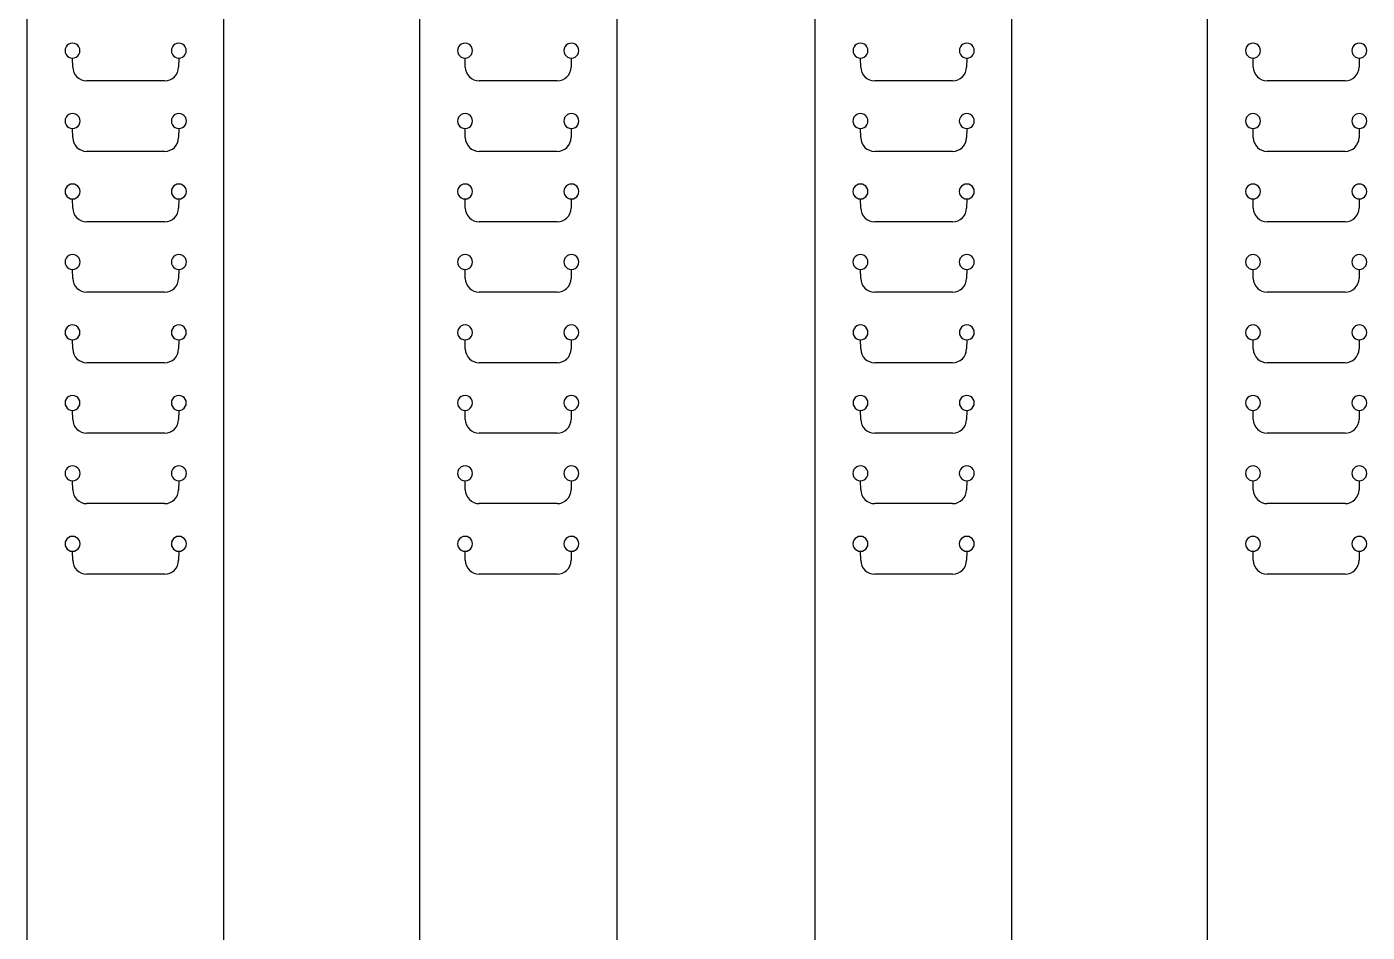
# Model space of a CAD drawing. Extents: x 13 to 590, y 13 to 389.
# Drawn here: x 16.8 to 160.5, y 201 to 298.1 of the extents above; entities that cross this region are included whole.
import ezdxf

# ---------------------------------------------------------------- set-up
doc = ezdxf.new("R2010")
doc.units = 0
doc.layers.add('Layer_1', color=7, linetype='CONTINUOUS')

msp = doc.modelspace()

# ---------------------------------------------------------------- linework, layer by layer
at = {"layer": 'Layer_1', "color": 7}
for p, q in [((37.904626, 378.622635), (37.904626, 36.036164)), ((58.901298, 378.68137), (58.901298, 23.394904)), ((101.292422, 378.68137), (101.292422, 23.394904)), ((122.378126, 378.622635), (122.378126, 36.036164)), ((143.374798, 378.68137), (143.374798, 23.394904)), ((16.818922, 367.56887), (16.818922, 23.394904)), ((80.101308, 23.394904), (80.101308, 365.98137))]:
    msp.add_line(p, q, dxfattribs=at)
at = {"layer": 'Layer_1', "color": 1}
for p, q in [((21.718926, 294.766756), (21.718926, 294.766756)), ((21.746998, 293.794465), (21.731653, 294.766862)), ((33.106249, 294.766862), (33.090903, 293.794465)), ((33.118922, 294.766756), (33.118922, 294.766756)), ((63.801302, 294.766756), (63.801302, 294.766756)), ((63.829375, 293.794465), (63.814029, 294.766862)), ((75.188625, 294.766862), (75.173279, 293.794465)), ((75.201298, 294.766756), (75.201298, 294.766756)), ((106.192426, 294.766756), (106.192426, 294.766756)), ((106.220498, 293.794465), (106.205152, 294.766862)), ((117.579749, 294.766862), (117.564403, 293.794465)), ((117.592422, 294.766756), (117.592422, 294.766756)), ((148.274802, 294.766756), (148.274802, 294.766756)), ((148.302874, 293.794465), (148.287528, 294.766862)), ((159.662125, 294.766862), (159.646779, 293.794465)), ((159.674798, 294.766756), (159.674798, 294.766756)), ((31.591033, 292.318223), (23.246816, 292.318223)), ((73.673409, 292.318223), (65.329192, 292.318223)), ((116.064533, 292.318223), (107.720315, 292.318223)), ((158.146909, 292.318223), (149.802691, 292.318223)), ((21.718926, 287.20978), (21.718926, 287.20978)), ((21.746998, 286.237489), (21.731653, 287.209886)), ((33.106249, 287.209886), (33.090903, 286.237489)), ((33.118922, 287.20978), (33.118922, 287.20978)), ((63.801302, 287.20978), (63.801302, 287.20978)), ((63.829375, 286.237489), (63.814029, 287.209886)), ((75.188625, 287.209886), (75.173279, 286.237489)), ((75.201298, 287.20978), (75.201298, 287.20978)), ((106.192426, 287.20978), (106.192426, 287.20978)), ((106.220498, 286.237489), (106.205152, 287.209886)), ((117.579749, 287.209886), (117.564403, 286.237489)), ((117.592422, 287.20978), (117.592422, 287.20978)), ((148.274802, 287.20978), (148.274802, 287.20978)), ((148.302874, 286.237489), (148.287528, 287.209886)), ((159.662125, 287.209886), (159.646779, 286.237489)), ((159.674798, 287.20978), (159.674798, 287.20978)), ((31.591033, 284.761246), (23.246816, 284.761246)), ((73.673409, 284.761246), (65.329192, 284.761246)), ((116.064533, 284.761246), (107.720315, 284.761246)), ((158.146909, 284.761246), (149.802691, 284.761246)), ((21.718926, 279.652804), (21.718926, 279.652804)), ((21.746998, 278.680513), (21.731653, 279.65291)), ((33.106249, 279.65291), (33.090903, 278.680513)), ((33.118922, 279.652804), (33.118922, 279.652804)), ((63.801302, 279.652804), (63.801302, 279.652804)), ((63.829375, 278.680513), (63.814029, 279.65291)), ((75.188625, 279.65291), (75.173279, 278.680513)), ((75.201298, 279.652804), (75.201298, 279.652804)), ((106.192426, 279.652804), (106.192426, 279.652804)), ((106.220498, 278.680513), (106.205152, 279.65291)), ((117.579749, 279.65291), (117.564403, 278.680513)), ((117.592422, 279.652804), (117.592422, 279.652804)), ((148.274802, 279.652804), (148.274802, 279.652804)), ((148.302874, 278.680513), (148.287528, 279.65291)), ((159.662125, 279.65291), (159.646779, 278.680513)), ((159.674798, 279.652804), (159.674798, 279.652804)), ((31.591033, 277.20427), (23.246816, 277.20427)), ((73.673409, 277.20427), (65.329192, 277.20427)), ((116.064533, 277.20427), (107.720315, 277.20427)), ((158.146909, 277.20427), (149.802691, 277.20427)), ((21.718926, 272.095827), (21.718926, 272.095827)), ((21.746998, 271.123537), (21.731653, 272.095907)), ((33.106249, 272.095907), (33.090903, 271.123537)), ((33.118922, 272.095827), (33.118922, 272.095827)), ((63.801302, 272.095827), (63.801302, 272.095827)), ((63.829375, 271.123537), (63.814029, 272.095907)), ((75.188625, 272.095907), (75.173279, 271.123537)), ((75.201298, 272.095827), (75.201298, 272.095827)), ((106.192426, 272.095827), (106.192426, 272.095827)), ((106.220498, 271.123537), (106.205152, 272.095907)), ((117.579749, 272.095907), (117.564403, 271.123537)), ((117.592422, 272.095827), (117.592422, 272.095827)), ((148.274802, 272.095827), (148.274802, 272.095827)), ((148.302874, 271.123537), (148.287528, 272.095907)), ((159.662125, 272.095907), (159.646779, 271.123537)), ((159.674798, 272.095827), (159.674798, 272.095827)), ((31.591033, 269.647295), (23.246816, 269.647295)), ((73.673409, 269.647295), (65.329192, 269.647295)), ((116.064533, 269.647295), (107.720315, 269.647295)), ((158.146909, 269.647295), (149.802691, 269.647295)), ((21.718926, 264.538823), (21.718926, 264.538823)), ((21.746998, 263.566535), (21.731653, 264.538932)), ((33.106249, 264.538929), (33.090903, 263.566533)), ((33.118922, 264.538823), (33.118922, 264.538823)), ((63.801302, 264.538823), (63.801302, 264.538823)), ((63.829375, 263.566535), (63.814029, 264.538932)), ((75.188625, 264.538929), (75.173279, 263.566533)), ((75.201298, 264.538823), (75.201298, 264.538823)), ((106.192426, 264.538823), (106.192426, 264.538823)), ((106.220498, 263.566535), (106.205152, 264.538932)), ((117.579749, 264.538929), (117.564403, 263.566533)), ((117.592422, 264.538823), (117.592422, 264.538823)), ((148.274802, 264.538823), (148.274802, 264.538823)), ((148.302874, 263.566535), (148.287528, 264.538932)), ((159.662125, 264.538929), (159.646779, 263.566533)), ((159.674798, 264.538823), (159.674798, 264.538823)), ((31.591033, 262.090319), (23.246816, 262.090319)), ((73.673409, 262.090319), (65.329192, 262.090319)), ((116.064533, 262.090319), (107.720315, 262.090319)), ((158.146909, 262.090319), (149.802691, 262.090319)), ((21.718926, 256.98185), (21.718926, 256.98185)), ((21.746998, 256.009559), (21.731653, 256.981953)), ((33.106249, 256.981953), (33.090903, 256.009559)), ((33.118922, 256.98185), (33.118922, 256.98185)), ((63.801302, 256.98185), (63.801302, 256.98185)), ((63.829375, 256.009559), (63.814029, 256.981953)), ((75.188625, 256.981953), (75.173279, 256.009559)), ((75.201298, 256.98185), (75.201298, 256.98185)), ((106.192426, 256.98185), (106.192426, 256.98185)), ((106.220498, 256.009559), (106.205152, 256.981953)), ((117.579749, 256.981953), (117.564403, 256.009559)), ((117.592422, 256.98185), (117.592422, 256.98185)), ((148.274802, 256.98185), (148.274802, 256.98185)), ((148.302874, 256.009559), (148.287528, 256.981953)), ((159.662125, 256.981953), (159.646779, 256.009559)), ((159.674798, 256.98185), (159.674798, 256.98185)), ((31.591033, 254.533316), (23.246816, 254.533316)), ((73.673409, 254.533316), (65.329192, 254.533316)), ((116.064533, 254.533316), (107.720315, 254.533316)), ((158.146909, 254.533316), (149.802691, 254.533316)), ((21.718926, 249.424874), (21.718926, 249.424874)), ((21.746998, 248.45258), (21.731653, 249.424977)), ((33.106249, 249.424979), (33.090903, 248.452583)), ((33.118922, 249.424874), (33.118922, 249.424874)), ((63.801302, 249.424874), (63.801302, 249.424874)), ((63.829375, 248.45258), (63.814029, 249.424977)), ((75.188625, 249.424979), (75.173279, 248.452583)), ((75.201298, 249.424874), (75.201298, 249.424874)), ((106.192426, 249.424874), (106.192426, 249.424874)), ((106.220498, 248.45258), (106.205152, 249.424977)), ((117.579749, 249.424979), (117.564403, 248.452583)), ((117.592422, 249.424874), (117.592422, 249.424874)), ((148.274802, 249.424874), (148.274802, 249.424874)), ((148.302874, 248.45258), (148.287528, 249.424977)), ((159.662125, 249.424979), (159.646779, 248.452583)), ((159.674798, 249.424874), (159.674798, 249.424874)), ((31.591033, 246.97634), (23.246816, 246.97634)), ((73.673409, 246.97634), (65.329192, 246.97634)), ((116.064533, 246.97634), (107.720315, 246.97634)), ((158.146909, 246.97634), (149.802691, 246.97634)), ((21.718926, 241.867895), (21.718926, 241.867895)), ((21.746998, 240.895604), (21.731653, 241.868001)), ((33.106249, 241.868003), (33.090903, 240.895607)), ((33.118922, 241.867895), (33.118922, 241.867895)), ((63.801302, 241.867895), (63.801302, 241.867895)), ((63.829375, 240.895604), (63.814029, 241.868001)), ((75.188625, 241.868003), (75.173279, 240.895607)), ((75.201298, 241.867895), (75.201298, 241.867895)), ((106.192426, 241.867895), (106.192426, 241.867895)), ((106.220498, 240.895604), (106.205152, 241.868001)), ((117.579749, 241.868003), (117.564403, 240.895607)), ((117.592422, 241.867895), (117.592422, 241.867895)), ((148.274802, 241.867895), (148.274802, 241.867895)), ((148.302874, 240.895604), (148.287528, 241.868001)), ((159.662125, 241.868003), (159.646779, 240.895607)), ((159.674798, 241.867895), (159.674798, 241.867895)), ((31.591033, 239.419361), (23.246816, 239.419361)), ((73.673409, 239.419361), (65.329192, 239.419361)), ((116.064533, 239.419361), (107.720315, 239.419361)), ((158.146909, 239.419361), (149.802691, 239.419361))]:
    msp.add_line(p, q, dxfattribs=at)
for points in [[(21.718926, 296.366771), (21.433123, 296.366771), (21.169016, 296.214292), (21.026115, 295.966774)], [(22.411764, 295.966774), (22.268863, 296.214292), (22.004756, 296.366771), (21.718926, 296.366771)], [(33.118922, 296.366771), (32.833119, 296.366771), (32.569012, 296.214292), (32.426111, 295.966774)], [(33.81176, 295.966774), (33.668859, 296.214292), (33.404752, 296.366771), (33.118922, 296.366771)], [(63.801302, 296.366771), (63.515499, 296.366771), (63.251392, 296.214292), (63.108491, 295.966774)], [(64.49414, 295.966774), (64.351239, 296.214292), (64.087132, 296.366771), (63.801302, 296.366771)], [(75.201298, 296.366771), (74.915496, 296.366771), (74.651388, 296.214292), (74.508487, 295.966774)], [(75.894136, 295.966774), (75.751235, 296.214292), (75.487128, 296.366771), (75.201298, 296.366771)], [(106.192426, 296.366771), (105.906623, 296.366771), (105.642516, 296.214292), (105.499614, 295.966774)], [(106.885264, 295.966774), (106.742362, 296.214292), (106.478255, 296.366771), (106.192426, 296.366771)], [(117.592422, 296.366771), (117.306619, 296.366771), (117.042512, 296.214292), (116.899611, 295.966774)], [(118.28526, 295.966774), (118.142359, 296.214292), (117.878251, 296.366771), (117.592422, 296.366771)], [(148.274802, 296.366771), (147.988999, 296.366771), (147.724892, 296.214292), (147.58199, 295.966774)], [(148.96764, 295.966774), (148.824738, 296.214292), (148.560631, 296.366771), (148.274802, 296.366771)], [(159.674798, 296.366771), (159.388995, 296.366771), (159.124888, 296.214292), (158.981987, 295.966774)], [(160.367636, 295.966774), (160.224735, 296.214292), (159.960627, 296.366771), (159.674798, 296.366771)], [(21.026115, 295.966774), (20.883187, 295.719256), (20.883187, 295.414297), (21.026115, 295.166753)], [(21.026115, 295.166753), (21.169016, 294.919236), (21.433123, 294.766756), (21.718926, 294.766756)], [(21.718926, 294.766756), (22.004756, 294.766756), (22.268863, 294.919236), (22.411764, 295.166753)], [(22.411764, 295.166753), (22.554666, 295.414297), (22.554666, 295.719256), (22.411764, 295.966774)], [(32.426111, 295.966774), (32.283183, 295.719256), (32.283183, 295.414297), (32.426111, 295.166753)], [(32.426111, 295.166753), (32.569012, 294.919236), (32.83312, 294.766756), (33.118922, 294.766756)], [(33.118922, 294.766756), (33.404752, 294.766756), (33.668859, 294.919236), (33.81176, 295.166753)], [(33.81176, 295.166753), (33.954662, 295.414297), (33.954662, 295.719256), (33.81176, 295.966774)], [(63.108491, 295.966774), (62.965563, 295.719256), (62.965563, 295.414297), (63.108491, 295.166753)], [(63.108491, 295.166753), (63.251392, 294.919236), (63.515499, 294.766756), (63.801302, 294.766756)], [(63.801302, 294.766756), (64.087132, 294.766756), (64.351239, 294.919236), (64.49414, 295.166753)], [(64.49414, 295.166753), (64.637042, 295.414297), (64.637042, 295.719256), (64.49414, 295.966774)], [(74.508487, 295.966774), (74.365559, 295.719256), (74.365559, 295.414297), (74.508487, 295.166753)], [(74.508487, 295.166753), (74.651388, 294.919236), (74.915496, 294.766756), (75.201298, 294.766756)], [(75.201298, 294.766756), (75.487128, 294.766756), (75.751235, 294.919236), (75.894136, 295.166753)], [(75.894136, 295.166753), (76.037038, 295.414297), (76.037038, 295.719256), (75.894136, 295.966774)], [(105.499614, 295.966774), (105.356686, 295.719256), (105.356686, 295.414297), (105.499614, 295.166753)], [(105.499614, 295.166753), (105.642516, 294.919236), (105.906623, 294.766756), (106.192426, 294.766756)], [(106.192426, 294.766756), (106.478255, 294.766756), (106.742362, 294.919236), (106.885264, 295.166753)], [(106.885264, 295.166753), (107.028165, 295.414297), (107.028165, 295.719256), (106.885264, 295.966774)], [(116.899611, 295.966774), (116.756683, 295.719256), (116.756683, 295.414297), (116.899611, 295.166753)], [(116.899611, 295.166753), (117.042512, 294.919236), (117.306619, 294.766756), (117.592422, 294.766756)], [(117.592422, 294.766756), (117.878251, 294.766756), (118.142359, 294.919236), (118.28526, 295.166753)], [(118.28526, 295.166753), (118.428161, 295.414297), (118.428161, 295.719256), (118.28526, 295.966774)], [(147.58199, 295.966774), (147.439063, 295.71923), (147.439063, 295.414271), (147.58199, 295.166753)], [(147.58199, 295.166753), (147.724892, 294.919236), (147.988999, 294.766756), (148.274802, 294.766756)], [(148.274802, 294.766756), (148.560631, 294.766756), (148.824738, 294.919236), (148.96764, 295.166753)], [(148.96764, 295.166753), (149.110541, 295.414271), (149.110541, 295.71923), (148.96764, 295.966774)], [(158.981987, 295.966774), (158.839059, 295.71923), (158.839059, 295.414271), (158.981987, 295.166753)], [(158.981987, 295.166753), (159.124888, 294.919236), (159.388995, 294.766756), (159.674798, 294.766756)], [(159.674798, 294.766756), (159.960628, 294.766756), (160.224735, 294.919236), (160.367636, 295.166753)], [(160.367636, 295.166753), (160.510537, 295.414271), (160.510537, 295.71923), (160.367636, 295.966774)], [(21.746998, 293.794465), (21.759963, 292.975395), (22.427666, 292.318223), (23.246816, 292.318223)], [(31.591033, 292.318223), (32.41021, 292.318223), (33.077886, 292.975395), (33.09085, 293.794465)], [(63.829375, 293.794465), (63.842339, 292.975395), (64.510042, 292.318223), (65.329192, 292.318223)], [(73.673409, 292.318223), (74.492586, 292.318223), (75.160262, 292.975395), (75.173226, 293.794465)], [(106.220498, 293.794465), (106.233463, 292.975395), (106.901165, 292.318223), (107.720315, 292.318223)], [(116.064533, 292.318223), (116.883709, 292.318223), (117.551385, 292.975395), (117.56435, 293.794465)], [(148.302874, 293.794465), (148.315839, 292.975395), (148.983541, 292.318223), (149.802691, 292.318223)], [(158.146909, 292.318223), (158.966085, 292.318223), (159.633761, 292.975395), (159.646726, 293.794465)], [(21.023575, 288.410671), (20.879985, 288.162703), (20.879985, 287.856871), (21.023575, 287.608904)], [(21.718926, 288.809768), (21.432409, 288.809768), (21.167164, 288.658638), (21.023575, 288.410671)], [(21.023575, 287.608904), (21.167164, 287.360936), (21.432409, 287.208695), (21.718926, 287.20978)], [(22.414304, 288.410671), (22.270715, 288.658638), (22.00547, 288.810853), (21.718926, 288.809768)], [(21.718926, 287.20978), (22.00547, 287.20978), (22.270715, 287.360936), (22.414304, 287.608904)], [(22.414304, 287.608904), (22.557893, 287.856871), (22.557893, 288.162703), (22.414304, 288.410671)], [(32.423571, 288.410671), (32.279982, 288.162703), (32.279982, 287.856871), (32.423571, 287.608904)], [(33.118922, 288.809768), (32.832405, 288.809768), (32.56716, 288.658638), (32.423571, 288.410671)], [(32.423571, 287.608904), (32.56716, 287.360936), (32.832405, 287.208695), (33.118922, 287.20978)], [(33.8143, 288.410671), (33.670711, 288.658638), (33.405466, 288.810853), (33.118922, 288.809768)], [(33.118922, 287.20978), (33.405466, 287.20978), (33.670711, 287.360936), (33.8143, 287.608904)], [(33.8143, 287.608904), (33.95789, 287.856871), (33.95789, 288.162703), (33.8143, 288.410671)], [(63.105951, 288.410671), (62.962361, 288.162703), (62.962361, 287.856871), (63.105951, 287.608904)], [(63.801302, 288.809768), (63.514785, 288.809768), (63.24954, 288.658638), (63.105951, 288.410671)], [(63.105951, 287.608904), (63.24954, 287.360936), (63.514785, 287.208695), (63.801302, 287.20978)], [(64.49668, 288.410671), (64.353091, 288.658638), (64.087846, 288.810853), (63.801302, 288.809768)], [(63.801302, 287.20978), (64.087846, 287.20978), (64.353091, 287.360936), (64.49668, 287.608904)], [(64.49668, 287.608904), (64.64027, 287.856871), (64.64027, 288.162703), (64.49668, 288.410671)], [(74.505947, 288.410671), (74.362358, 288.162703), (74.362358, 287.856871), (74.505947, 287.608904)], [(75.201298, 288.809768), (74.914781, 288.809768), (74.649536, 288.658638), (74.505947, 288.410671)], [(74.505947, 287.608904), (74.649536, 287.360936), (74.914781, 287.208695), (75.201298, 287.20978)], [(75.896676, 288.410671), (75.753087, 288.658638), (75.487842, 288.810853), (75.201298, 288.809768)], [(75.201298, 287.20978), (75.487842, 287.20978), (75.753087, 287.360936), (75.896676, 287.608904)], [(75.896676, 287.608904), (76.040266, 287.856871), (76.040266, 288.162703), (75.896676, 288.410671)], [(105.497074, 288.410671), (105.353485, 288.162703), (105.353485, 287.856871), (105.497074, 287.608904)], [(106.192426, 288.809768), (105.905909, 288.809768), (105.640664, 288.658638), (105.497074, 288.410671)], [(105.497074, 287.608904), (105.640664, 287.360936), (105.905909, 287.208695), (106.192426, 287.20978)], [(106.887804, 288.410671), (106.744214, 288.658638), (106.47897, 288.810853), (106.192426, 288.809768)], [(106.192426, 287.20978), (106.47897, 287.20978), (106.744214, 287.360936), (106.887804, 287.608904)], [(106.887804, 287.608904), (107.031393, 287.856871), (107.031393, 288.162703), (106.887804, 288.410671)], [(116.897071, 288.410671), (116.753481, 288.162703), (116.753481, 287.856871), (116.897071, 287.608904)], [(117.592422, 288.809768), (117.305905, 288.809768), (117.04066, 288.658638), (116.897071, 288.410671)], [(116.897071, 287.608904), (117.04066, 287.360936), (117.305905, 287.208695), (117.592422, 287.20978)], [(118.2878, 288.410671), (118.144211, 288.658638), (117.878966, 288.810853), (117.592422, 288.809768)], [(117.592422, 287.20978), (117.878966, 287.20978), (118.144211, 287.360936), (118.2878, 287.608904)], [(118.2878, 287.608904), (118.431389, 287.856871), (118.431389, 288.162703), (118.2878, 288.410671)], [(147.57945, 288.410644), (147.435861, 288.162677), (147.435861, 287.856845), (147.57945, 287.608877)], [(148.274802, 288.809768), (147.988285, 288.809768), (147.72304, 288.658612), (147.57945, 288.410644)], [(147.57945, 287.608877), (147.72304, 287.36091), (147.988285, 287.208695), (148.274802, 287.20978)], [(148.97018, 288.410644), (148.82659, 288.658612), (148.561346, 288.810853), (148.274802, 288.809768)], [(148.274802, 287.20978), (148.561346, 287.20978), (148.82659, 287.36091), (148.97018, 287.608877)], [(148.97018, 287.608877), (149.113769, 287.856871), (149.113769, 288.162677), (148.97018, 288.410644)], [(158.979447, 288.410644), (158.835857, 288.162677), (158.835857, 287.856845), (158.979447, 287.608877)], [(159.674798, 288.809768), (159.388281, 288.809768), (159.123036, 288.658612), (158.979447, 288.410644)], [(158.979447, 287.608877), (159.123036, 287.36091), (159.388281, 287.208695), (159.674798, 287.20978)], [(160.370176, 288.410644), (160.226587, 288.658612), (159.961342, 288.810853), (159.674798, 288.809768)], [(159.674798, 287.20978), (159.961342, 287.20978), (160.226587, 287.36091), (160.370176, 287.608877)], [(160.370176, 287.608877), (160.513765, 287.856871), (160.513765, 288.162677), (160.370176, 288.410644)], [(21.746998, 286.237489), (21.759963, 285.418419), (22.427666, 284.761246), (23.246816, 284.761246)], [(31.591033, 284.761246), (32.41021, 284.761246), (33.077886, 285.418419), (33.09085, 286.237489)], [(63.829375, 286.237489), (63.842339, 285.418419), (64.510042, 284.761246), (65.329192, 284.761246)], [(73.673409, 284.761246), (74.492586, 284.761246), (75.160262, 285.418419), (75.173226, 286.237489)], [(106.220498, 286.237489), (106.233463, 285.418419), (106.901165, 284.761246), (107.720315, 284.761246)], [(116.064533, 284.761246), (116.883709, 284.761246), (117.551385, 285.418419), (117.56435, 286.237489)], [(148.302874, 286.237489), (148.315839, 285.418419), (148.983541, 284.761246), (149.802691, 284.761246)], [(158.146909, 284.761246), (158.966085, 284.761246), (159.633761, 285.418419), (159.646726, 286.237489)], [(21.02339, 280.853747), (20.879774, 280.605754), (20.879774, 280.299869), (21.02339, 280.051875)], [(21.718926, 281.252792), (21.432356, 281.252792), (21.167032, 281.101741), (21.02339, 280.853747)], [(22.414463, 280.853747), (22.270847, 281.101741), (22.005523, 281.253956), (21.718926, 281.252792)], [(22.414463, 280.051875), (22.558105, 280.299869), (22.558105, 280.605754), (22.414463, 280.853747)], [(32.423412, 280.853747), (32.27977, 280.605754), (32.27977, 280.299869), (32.423412, 280.051875)], [(33.118922, 281.252792), (32.832352, 281.252792), (32.567028, 281.101741), (32.423412, 280.853747)], [(33.814459, 280.853747), (33.670843, 281.101741), (33.405519, 281.253956), (33.118922, 281.252792)], [(33.814459, 280.051875), (33.958101, 280.299869), (33.958101, 280.605754), (33.814459, 280.853747)], [(63.105766, 280.853747), (62.96215, 280.605754), (62.96215, 280.299869), (63.105766, 280.051875)], [(63.801302, 281.252792), (63.514732, 281.252792), (63.249408, 281.101741), (63.105766, 280.853747)], [(64.496839, 280.853747), (64.353223, 281.101741), (64.087899, 281.253956), (63.801302, 281.252792)], [(64.496839, 280.051875), (64.640481, 280.299869), (64.640481, 280.605754), (64.496839, 280.853747)], [(74.505788, 280.853747), (74.362146, 280.605754), (74.362146, 280.299869), (74.505788, 280.051875)], [(75.201298, 281.252792), (74.914728, 281.252792), (74.649404, 281.101741), (74.505788, 280.853747)], [(75.896835, 280.853747), (75.753219, 281.101741), (75.487895, 281.253956), (75.201298, 281.252792)], [(75.896835, 280.051875), (76.040477, 280.299869), (76.040477, 280.605754), (75.896835, 280.853747)], [(105.496889, 280.853747), (105.353273, 280.605754), (105.353273, 280.299869), (105.496889, 280.051875)], [(106.192426, 281.252792), (105.905856, 281.252792), (105.640531, 281.101741), (105.496889, 280.853747)], [(106.887963, 280.853747), (106.744347, 281.101741), (106.479022, 281.253956), (106.192426, 281.252792)], [(106.887963, 280.051875), (107.031605, 280.299869), (107.031605, 280.605754), (106.887963, 280.853747)], [(116.896912, 280.853747), (116.75327, 280.605754), (116.75327, 280.299869), (116.896912, 280.051875)], [(117.592422, 281.252792), (117.305852, 281.252792), (117.040528, 281.101741), (116.896912, 280.853747)], [(118.287959, 280.853747), (118.144343, 281.101741), (117.879019, 281.253956), (117.592422, 281.252792)], [(118.287959, 280.051875), (118.431601, 280.299869), (118.431601, 280.605754), (118.287959, 280.853747)], [(147.579265, 280.853721), (147.435649, 280.605727), (147.435649, 280.299842), (147.579265, 280.051848)], [(148.274802, 281.252792), (147.988232, 281.252792), (147.722907, 281.101741), (147.579265, 280.853721)], [(148.970339, 280.853721), (148.826723, 281.101741), (148.561399, 281.253956), (148.274802, 281.252792)], [(148.970339, 280.051848), (149.113981, 280.299842), (149.113981, 280.605727), (148.970339, 280.853721)], [(158.979288, 280.853721), (158.835646, 280.605727), (158.835646, 280.299842), (158.979288, 280.051848)], [(159.674798, 281.252792), (159.388228, 281.252792), (159.122904, 281.101741), (158.979288, 280.853721)], [(160.370335, 280.853721), (160.226719, 281.101741), (159.961395, 281.253956), (159.674798, 281.252792)], [(160.370335, 280.051848), (160.513977, 280.299842), (160.513977, 280.605727), (160.370335, 280.853721)], [(21.02339, 280.051875), (21.167032, 279.803854), (21.432356, 279.65164), (21.718926, 279.652804)], [(21.718926, 279.652804), (22.005523, 279.652804), (22.270847, 279.803854), (22.414463, 280.051875)], [(32.423412, 280.051875), (32.567028, 279.803854), (32.832352, 279.65164), (33.118922, 279.652804)], [(33.118922, 279.652804), (33.405519, 279.652804), (33.670843, 279.803854), (33.814459, 280.051875)], [(63.105766, 280.051875), (63.249408, 279.803854), (63.514732, 279.65164), (63.801302, 279.652804)], [(63.801302, 279.652804), (64.087899, 279.652804), (64.353223, 279.803854), (64.496839, 280.051875)], [(74.505788, 280.051875), (74.649404, 279.803854), (74.914728, 279.65164), (75.201298, 279.652804)], [(75.201298, 279.652804), (75.487895, 279.652804), (75.753219, 279.803854), (75.896835, 280.051875)], [(105.496889, 280.051875), (105.640531, 279.803854), (105.905856, 279.65164), (106.192426, 279.652804)], [(106.192426, 279.652804), (106.479022, 279.652804), (106.744347, 279.803854), (106.887963, 280.051875)], [(116.896912, 280.051875), (117.040528, 279.803854), (117.305852, 279.65164), (117.592422, 279.652804)], [(117.592422, 279.652804), (117.879019, 279.652804), (118.144343, 279.803854), (118.287959, 280.051875)], [(147.579265, 280.051848), (147.722908, 279.803854), (147.988232, 279.65164), (148.274802, 279.652804)], [(148.274802, 279.652804), (148.561399, 279.652804), (148.826723, 279.803854), (148.970339, 280.051848)], [(158.979288, 280.051848), (159.122904, 279.803854), (159.388228, 279.65164), (159.674798, 279.652804)], [(159.674798, 279.652804), (159.961395, 279.652804), (160.226719, 279.803854), (160.370335, 280.051848)], [(21.746998, 278.680513), (21.759963, 277.861442), (22.427666, 277.20427), (23.246816, 277.20427)], [(31.591033, 277.20427), (32.41021, 277.20427), (33.077886, 277.861442), (33.09085, 278.680513)], [(63.829375, 278.680513), (63.842339, 277.861442), (64.510042, 277.20427), (65.329192, 277.20427)], [(73.673409, 277.20427), (74.492586, 277.20427), (75.160262, 277.861442), (75.173226, 278.680513)], [(106.220498, 278.680513), (106.233463, 277.861442), (106.901165, 277.20427), (107.720315, 277.20427)], [(116.064533, 277.20427), (116.883709, 277.20427), (117.551385, 277.861442), (117.56435, 278.680513)], [(148.302874, 278.680513), (148.315839, 277.861442), (148.983541, 277.20427), (149.802691, 277.20427)], [(158.146909, 277.20427), (158.966085, 277.20427), (159.633761, 277.861442), (159.646726, 278.680513)], [(21.02339, 273.296771), (20.879774, 273.048777), (20.879774, 272.742892), (21.02339, 272.494899)], [(21.718926, 273.695816), (21.432356, 273.695816), (21.167032, 273.544765), (21.02339, 273.296771)], [(22.414463, 273.296771), (22.270847, 273.544765), (22.005523, 273.69698), (21.718926, 273.695816)], [(22.414463, 272.494899), (22.558105, 272.742892), (22.558105, 273.048777), (22.414463, 273.296771)], [(32.423412, 273.296771), (32.27977, 273.048777), (32.27977, 272.742892), (32.423412, 272.494899)], [(33.118922, 273.695816), (32.832352, 273.695816), (32.567028, 273.544765), (32.423412, 273.296771)], [(33.814459, 273.296771), (33.670843, 273.544765), (33.405519, 273.69698), (33.118922, 273.695816)], [(33.814459, 272.494899), (33.958101, 272.742892), (33.958101, 273.048777), (33.814459, 273.296771)], [(63.105766, 273.296771), (62.96215, 273.048777), (62.96215, 272.742892), (63.105766, 272.494899)], [(63.801302, 273.695816), (63.514732, 273.695816), (63.249408, 273.544765), (63.105766, 273.296771)], [(64.496839, 273.296771), (64.353223, 273.544765), (64.087899, 273.69698), (63.801302, 273.695816)], [(64.496839, 272.494899), (64.640481, 272.742892), (64.640481, 273.048777), (64.496839, 273.296771)], [(74.505788, 273.296771), (74.362146, 273.048777), (74.362146, 272.742892), (74.505788, 272.494899)], [(75.201298, 273.695816), (74.914728, 273.695816), (74.649404, 273.544765), (74.505788, 273.296771)], [(75.896835, 273.296771), (75.753219, 273.544765), (75.487895, 273.69698), (75.201298, 273.695816)], [(75.896835, 272.494899), (76.040477, 272.742892), (76.040477, 273.048777), (75.896835, 273.296771)], [(105.496889, 273.296771), (105.353273, 273.048777), (105.353273, 272.742892), (105.496889, 272.494899)], [(106.192426, 273.695816), (105.905856, 273.695816), (105.640531, 273.544765), (105.496889, 273.296771)], [(106.887963, 273.296771), (106.744347, 273.544765), (106.479022, 273.69698), (106.192426, 273.695816)], [(106.887963, 272.494899), (107.031605, 272.742892), (107.031605, 273.048777), (106.887963, 273.296771)], [(116.896912, 273.296771), (116.75327, 273.048777), (116.75327, 272.742892), (116.896912, 272.494899)], [(117.592422, 273.695816), (117.305852, 273.695816), (117.040528, 273.544765), (116.896912, 273.296771)], [(118.287959, 273.296771), (118.144343, 273.544765), (117.879019, 273.69698), (117.592422, 273.695816)], [(118.287959, 272.494899), (118.431601, 272.742892), (118.431601, 273.048777), (118.287959, 273.296771)], [(147.579265, 273.296745), (147.435649, 273.048751), (147.435649, 272.742866), (147.579265, 272.494872)], [(148.274802, 273.695816), (147.988232, 273.695816), (147.722907, 273.544765), (147.579265, 273.296745)], [(148.970339, 273.296745), (148.826723, 273.544765), (148.561399, 273.69698), (148.274802, 273.695816)], [(148.970339, 272.494872), (149.113981, 272.742866), (149.113981, 273.048751), (148.970339, 273.296745)], [(158.979288, 273.296745), (158.835646, 273.048751), (158.835646, 272.742866), (158.979288, 272.494872)], [(159.674798, 273.695816), (159.388228, 273.695816), (159.122904, 273.544765), (158.979288, 273.296745)], [(160.370335, 273.296745), (160.226719, 273.544765), (159.961395, 273.69698), (159.674798, 273.695816)], [(160.370335, 272.494872), (160.513977, 272.742866), (160.513977, 273.048751), (160.370335, 273.296745)], [(21.02339, 272.494899), (21.167032, 272.246878), (21.432356, 272.094663), (21.718926, 272.095827)], [(21.718926, 272.095827), (22.005523, 272.095827), (22.270847, 272.246878), (22.414463, 272.494899)], [(32.423412, 272.494899), (32.567028, 272.246878), (32.832352, 272.094663), (33.118922, 272.095827)], [(33.118922, 272.095827), (33.405519, 272.095827), (33.670843, 272.246878), (33.814459, 272.494899)], [(63.105766, 272.494899), (63.249408, 272.246878), (63.514732, 272.094663), (63.801302, 272.095827)], [(63.801302, 272.095827), (64.087899, 272.095827), (64.353223, 272.246878), (64.496839, 272.494899)], [(74.505788, 272.494899), (74.649404, 272.246878), (74.914728, 272.094663), (75.201298, 272.095827)], [(75.201298, 272.095827), (75.487895, 272.095827), (75.753219, 272.246878), (75.896835, 272.494899)], [(105.496889, 272.494899), (105.640531, 272.246878), (105.905856, 272.094663), (106.192426, 272.095827)], [(106.192426, 272.095827), (106.479022, 272.095827), (106.744347, 272.246878), (106.887963, 272.494899)], [(116.896912, 272.494899), (117.040528, 272.246878), (117.305852, 272.094663), (117.592422, 272.095827)], [(117.592422, 272.095827), (117.879019, 272.095827), (118.144343, 272.246878), (118.287959, 272.494899)], [(147.579265, 272.494872), (147.722908, 272.246878), (147.988232, 272.094663), (148.274802, 272.095827)], [(148.274802, 272.095827), (148.561399, 272.095827), (148.826723, 272.246878), (148.970339, 272.494872)], [(158.979288, 272.494872), (159.122904, 272.246878), (159.388228, 272.094663), (159.674798, 272.095827)], [(159.674798, 272.095827), (159.961395, 272.095827), (160.226719, 272.246878), (160.370335, 272.494872)], [(21.746998, 271.123537), (21.759963, 270.304467), (22.427666, 269.647295), (23.246816, 269.647295)], [(31.591033, 269.647295), (32.41021, 269.647295), (33.077886, 270.304467), (33.09085, 271.123537)], [(63.829375, 271.123537), (63.842339, 270.304467), (64.510042, 269.647295), (65.329192, 269.647295)], [(73.673409, 269.647295), (74.492586, 269.647295), (75.160262, 270.304467), (75.173226, 271.123537)], [(106.220498, 271.123537), (106.233463, 270.304467), (106.901165, 269.647295), (107.720315, 269.647295)], [(116.064533, 269.647295), (116.883709, 269.647295), (117.551385, 270.304467), (117.56435, 271.123537)], [(148.302874, 271.123537), (148.315839, 270.304467), (148.983541, 269.647295), (149.802691, 269.647295)], [(158.146909, 269.647295), (158.966085, 269.647295), (159.633761, 270.304467), (159.646726, 271.123537)], [(21.718926, 266.138841), (21.433123, 266.138841), (21.169016, 265.986362), (21.026115, 265.738844)], [(22.411764, 265.738841), (22.268863, 265.986362), (22.004756, 266.138838), (21.718926, 266.138838)], [(33.118922, 266.138841), (32.833119, 266.138841), (32.569012, 265.986362), (32.426111, 265.738844)], [(33.81176, 265.738841), (33.668859, 265.986362), (33.404752, 266.138838), (33.118922, 266.138838)], [(63.801302, 266.138841), (63.515499, 266.138841), (63.251392, 265.986362), (63.108491, 265.738844)], [(64.49414, 265.738841), (64.351239, 265.986362), (64.087132, 266.138838), (63.801302, 266.138838)], [(75.201298, 266.138841), (74.915496, 266.138841), (74.651388, 265.986362), (74.508487, 265.738844)], [(75.894136, 265.738841), (75.751235, 265.986362), (75.487128, 266.138838), (75.201298, 266.138838)], [(106.192426, 266.138841), (105.906623, 266.138841), (105.642516, 265.986362), (105.499614, 265.738844)], [(106.885264, 265.738841), (106.742362, 265.986362), (106.478255, 266.138838), (106.192426, 266.138838)], [(117.592422, 266.138841), (117.306619, 266.138841), (117.042512, 265.986362), (116.899611, 265.738844)], [(118.28526, 265.738841), (118.142359, 265.986362), (117.878251, 266.138838), (117.592422, 266.138838)], [(148.274802, 266.138841), (147.988999, 266.138841), (147.724892, 265.986362), (147.58199, 265.738844)], [(148.96764, 265.738841), (148.824738, 265.986362), (148.560631, 266.138838), (148.274802, 266.138838)], [(159.674798, 266.138841), (159.388995, 266.138841), (159.124888, 265.986362), (158.981987, 265.738844)], [(160.367636, 265.738841), (160.224735, 265.986362), (159.960627, 266.138838), (159.674798, 266.138838)], [(21.026115, 265.738841), (20.883187, 265.491323), (20.883187, 265.186365), (21.026115, 264.938821)], [(21.026115, 264.938823), (21.169016, 264.691305), (21.433123, 264.538826), (21.718926, 264.538826)], [(21.718926, 264.538823), (22.004756, 264.538823), (22.268863, 264.691305), (22.411764, 264.938821)], [(22.411764, 264.938823), (22.554666, 265.186365), (22.554666, 265.491326), (22.411764, 265.738844)], [(32.426111, 265.738841), (32.283183, 265.491323), (32.283183, 265.186365), (32.426111, 264.938821)], [(32.426111, 264.938823), (32.569012, 264.691305), (32.83312, 264.538826), (33.118922, 264.538826)], [(33.118922, 264.538823), (33.404752, 264.538823), (33.668859, 264.691305), (33.81176, 264.938821)], [(33.81176, 264.938823), (33.954662, 265.186365), (33.954662, 265.491326), (33.81176, 265.738844)], [(63.108491, 265.738841), (62.965563, 265.491323), (62.965563, 265.186365), (63.108491, 264.938821)], [(63.108491, 264.938823), (63.251392, 264.691305), (63.515499, 264.538826), (63.801302, 264.538826)], [(63.801302, 264.538823), (64.087132, 264.538823), (64.351239, 264.691305), (64.49414, 264.938821)], [(64.49414, 264.938823), (64.637042, 265.186365), (64.637042, 265.491326), (64.49414, 265.738844)], [(74.508487, 265.738841), (74.365559, 265.491323), (74.365559, 265.186365), (74.508487, 264.938821)], [(74.508487, 264.938823), (74.651388, 264.691305), (74.915496, 264.538826), (75.201298, 264.538826)], [(75.201298, 264.538823), (75.487128, 264.538823), (75.751235, 264.691305), (75.894136, 264.938821)], [(75.894136, 264.938823), (76.037038, 265.186365), (76.037038, 265.491326), (75.894136, 265.738844)], [(105.499614, 265.738841), (105.356686, 265.491323), (105.356686, 265.186365), (105.499614, 264.938821)], [(105.499614, 264.938823), (105.642516, 264.691305), (105.906623, 264.538826), (106.192426, 264.538826)], [(106.192426, 264.538823), (106.478255, 264.538823), (106.742362, 264.691305), (106.885264, 264.938821)], [(106.885264, 264.938823), (107.028165, 265.186365), (107.028165, 265.491326), (106.885264, 265.738844)], [(116.899611, 265.738841), (116.756683, 265.491323), (116.756683, 265.186365), (116.899611, 264.938821)], [(116.899611, 264.938823), (117.042512, 264.691305), (117.306619, 264.538826), (117.592422, 264.538826)], [(117.592422, 264.538823), (117.878251, 264.538823), (118.142359, 264.691305), (118.28526, 264.938821)], [(118.28526, 264.938823), (118.428161, 265.186365), (118.428161, 265.491326), (118.28526, 265.738844)], [(147.58199, 265.738841), (147.439063, 265.4913), (147.439063, 265.186338), (147.58199, 264.938821)], [(147.58199, 264.938823), (147.724892, 264.691305), (147.988999, 264.538826), (148.274802, 264.538826)], [(148.274802, 264.538823), (148.560631, 264.538823), (148.824738, 264.691305), (148.96764, 264.938821)], [(148.96764, 264.938823), (149.110541, 265.186341), (149.110541, 265.4913), (148.96764, 265.738844)], [(158.981987, 265.738841), (158.839059, 265.4913), (158.839059, 265.186338), (158.981987, 264.938821)], [(158.981987, 264.938823), (159.124888, 264.691305), (159.388995, 264.538826), (159.674798, 264.538826)], [(159.674798, 264.538823), (159.960628, 264.538823), (160.224735, 264.691305), (160.367636, 264.938821)], [(160.367636, 264.938823), (160.510537, 265.186341), (160.510537, 265.4913), (160.367636, 265.738844)], [(21.746998, 263.566535), (21.759963, 262.747491), (22.427666, 262.090319), (23.246816, 262.090319)], [(31.591033, 262.090319), (32.41021, 262.090319), (33.077859, 262.747491), (33.09085, 263.566535)], [(63.829375, 263.566535), (63.842339, 262.747491), (64.510042, 262.090319), (65.329192, 262.090319)], [(73.673409, 262.090319), (74.492586, 262.090319), (75.160235, 262.747491), (75.173226, 263.566535)], [(106.220498, 263.566535), (106.233463, 262.747491), (106.901165, 262.090319), (107.720315, 262.090319)], [(116.064533, 262.090319), (116.883709, 262.090319), (117.551359, 262.747491), (117.56435, 263.566535)], [(148.302874, 263.566535), (148.315839, 262.747491), (148.983541, 262.090319), (149.802691, 262.090319)], [(158.146909, 262.090319), (158.966085, 262.090319), (159.633735, 262.747491), (159.646726, 263.566535)], [(21.026115, 258.181865), (20.883187, 257.93435), (20.883187, 257.629388), (21.026115, 257.381847)], [(21.718926, 258.581865), (21.433123, 258.581865), (21.169016, 258.429385), (21.026115, 258.181868)], [(21.026115, 257.381847), (21.169016, 257.134329), (21.433123, 256.98185), (21.718926, 256.98185)], [(22.411764, 258.181865), (22.268863, 258.429383), (22.004756, 258.581862), (21.718926, 258.581862)], [(21.718926, 256.98185), (22.004756, 256.98185), (22.268863, 257.134329), (22.411764, 257.381847)], [(22.411764, 257.381847), (22.554666, 257.629388), (22.554666, 257.93435), (22.411764, 258.181865)], [(32.426111, 258.181865), (32.283183, 257.93435), (32.283183, 257.629388), (32.426111, 257.381847)], [(33.118922, 258.581865), (32.833119, 258.581865), (32.569012, 258.429385), (32.426111, 258.181868)], [(32.426111, 257.381847), (32.569012, 257.134329), (32.83312, 256.98185), (33.118922, 256.98185)], [(33.81176, 258.181865), (33.668859, 258.429383), (33.404752, 258.581862), (33.118922, 258.581862)], [(33.118922, 256.98185), (33.404752, 256.98185), (33.668859, 257.134329), (33.81176, 257.381847)], [(33.81176, 257.381847), (33.954662, 257.629388), (33.954662, 257.93435), (33.81176, 258.181865)], [(63.108491, 258.181865), (62.965563, 257.93435), (62.965563, 257.629388), (63.108491, 257.381847)], [(63.801302, 258.581865), (63.515499, 258.581865), (63.251392, 258.429385), (63.108491, 258.181868)], [(63.108491, 257.381847), (63.251392, 257.134329), (63.515499, 256.98185), (63.801302, 256.98185)], [(64.49414, 258.181865), (64.351239, 258.429383), (64.087132, 258.581862), (63.801302, 258.581862)], [(63.801302, 256.98185), (64.087132, 256.98185), (64.351239, 257.134329), (64.49414, 257.381847)], [(64.49414, 257.381847), (64.637042, 257.629388), (64.637042, 257.93435), (64.49414, 258.181865)], [(74.508487, 258.181865), (74.365559, 257.93435), (74.365559, 257.629388), (74.508487, 257.381847)], [(75.201298, 258.581865), (74.915496, 258.581865), (74.651388, 258.429385), (74.508487, 258.181868)], [(74.508487, 257.381847), (74.651388, 257.134329), (74.915496, 256.98185), (75.201298, 256.98185)], [(75.894136, 258.181865), (75.751235, 258.429383), (75.487128, 258.581862), (75.201298, 258.581862)], [(75.201298, 256.98185), (75.487128, 256.98185), (75.751235, 257.134329), (75.894136, 257.381847)], [(75.894136, 257.381847), (76.037038, 257.629388), (76.037038, 257.93435), (75.894136, 258.181865)], [(105.499614, 258.181865), (105.356686, 257.93435), (105.356686, 257.629388), (105.499614, 257.381847)], [(106.192426, 258.581865), (105.906623, 258.581865), (105.642516, 258.429385), (105.499614, 258.181868)], [(105.499614, 257.381847), (105.642516, 257.134329), (105.906623, 256.98185), (106.192426, 256.98185)], [(106.885264, 258.181865), (106.742362, 258.429383), (106.478255, 258.581862), (106.192426, 258.581862)], [(106.192426, 256.98185), (106.478255, 256.98185), (106.742362, 257.134329), (106.885264, 257.381847)], [(106.885264, 257.381847), (107.028165, 257.629388), (107.028165, 257.93435), (106.885264, 258.181865)], [(116.899611, 258.181865), (116.756683, 257.93435), (116.756683, 257.629388), (116.899611, 257.381847)], [(117.592422, 258.581865), (117.306619, 258.581865), (117.042512, 258.429385), (116.899611, 258.181868)], [(116.899611, 257.381847), (117.042512, 257.134329), (117.306619, 256.98185), (117.592422, 256.98185)], [(118.28526, 258.181865), (118.142359, 258.429383), (117.878251, 258.581862), (117.592422, 258.581862)], [(117.592422, 256.98185), (117.878251, 256.98185), (118.142359, 257.134329), (118.28526, 257.381847)], [(118.28526, 257.381847), (118.428161, 257.629388), (118.428161, 257.93435), (118.28526, 258.181865)], [(147.58199, 258.181865), (147.439063, 257.934321), (147.439063, 257.629362), (147.58199, 257.381847)], [(148.274802, 258.581865), (147.988999, 258.581865), (147.724892, 258.429385), (147.58199, 258.181868)], [(147.58199, 257.381847), (147.724892, 257.134329), (147.988999, 256.98185), (148.274802, 256.98185)], [(148.96764, 258.181865), (148.824738, 258.429383), (148.560631, 258.581862), (148.274802, 258.581862)], [(148.274802, 256.98185), (148.560631, 256.98185), (148.824738, 257.134329), (148.96764, 257.381847)], [(148.96764, 257.381847), (149.110541, 257.629362), (149.110541, 257.934321), (148.96764, 258.181865)], [(158.981987, 258.181865), (158.839059, 257.934321), (158.839059, 257.629362), (158.981987, 257.381847)], [(159.674798, 258.581865), (159.388995, 258.581865), (159.124888, 258.429385), (158.981987, 258.181868)], [(158.981987, 257.381847), (159.124888, 257.134329), (159.388995, 256.98185), (159.674798, 256.98185)], [(160.367636, 258.181865), (160.224735, 258.429383), (159.960627, 258.581862), (159.674798, 258.581862)], [(159.674798, 256.98185), (159.960628, 256.98185), (160.224735, 257.134329), (160.367636, 257.381847)], [(160.367636, 257.381847), (160.510537, 257.629362), (160.510537, 257.934321), (160.367636, 258.181865)], [(21.746998, 256.009559), (21.759963, 255.190488), (22.427666, 254.533316), (23.246816, 254.533316)], [(31.591033, 254.533316), (32.41021, 254.533316), (33.077886, 255.190488), (33.09085, 256.009559)], [(63.829375, 256.009559), (63.842339, 255.190488), (64.510042, 254.533316), (65.329192, 254.533316)], [(73.673409, 254.533316), (74.492586, 254.533316), (75.160262, 255.190488), (75.173226, 256.009559)], [(106.220498, 256.009559), (106.233463, 255.190488), (106.901165, 254.533316), (107.720315, 254.533316)], [(116.064533, 254.533316), (116.883709, 254.533316), (117.551385, 255.190488), (117.56435, 256.009559)], [(148.302874, 256.009559), (148.315839, 255.190488), (148.983541, 254.533316), (149.802691, 254.533316)], [(158.146909, 254.533316), (158.966085, 254.533316), (159.633761, 255.190488), (159.646726, 256.009559)], [(21.023575, 250.625764), (20.879985, 250.377797), (20.879985, 250.071965), (21.023575, 249.823995)], [(21.718926, 251.024862), (21.432409, 251.024862), (21.167164, 250.873732), (21.023575, 250.625764)], [(22.414304, 250.625764), (22.270715, 250.873732), (22.00547, 251.025944), (21.718926, 251.024862)], [(22.414304, 249.823995), (22.557893, 250.071962), (22.557893, 250.377794), (22.414304, 250.625764)], [(32.423571, 250.625764), (32.279982, 250.377797), (32.279982, 250.071965), (32.423571, 249.823995)], [(33.118922, 251.024862), (32.832405, 251.024862), (32.56716, 250.873732), (32.423571, 250.625764)], [(33.8143, 250.625764), (33.670711, 250.873732), (33.405466, 251.025944), (33.118922, 251.024862)], [(33.8143, 249.823995), (33.95789, 250.071962), (33.95789, 250.377794), (33.8143, 250.625764)], [(63.105951, 250.625764), (62.962361, 250.377797), (62.962361, 250.071965), (63.105951, 249.823995)], [(63.801302, 251.024862), (63.514785, 251.024862), (63.24954, 250.873732), (63.105951, 250.625764)], [(64.49668, 250.625764), (64.353091, 250.873732), (64.087846, 251.025944), (63.801302, 251.024862)], [(64.49668, 249.823995), (64.64027, 250.071962), (64.64027, 250.377794), (64.49668, 250.625764)], [(74.505947, 250.625764), (74.362358, 250.377797), (74.362358, 250.071965), (74.505947, 249.823995)], [(75.201298, 251.024862), (74.914781, 251.024862), (74.649536, 250.873732), (74.505947, 250.625764)], [(75.896676, 250.625764), (75.753087, 250.873732), (75.487842, 251.025944), (75.201298, 251.024862)], [(75.896676, 249.823995), (76.040266, 250.071962), (76.040266, 250.377794), (75.896676, 250.625764)], [(105.497074, 250.625764), (105.353485, 250.377797), (105.353485, 250.071965), (105.497074, 249.823995)], [(106.192426, 251.024862), (105.905909, 251.024862), (105.640664, 250.873732), (105.497074, 250.625764)], [(106.887804, 250.625764), (106.744214, 250.873732), (106.47897, 251.025944), (106.192426, 251.024862)], [(106.887804, 249.823995), (107.031393, 250.071962), (107.031393, 250.377794), (106.887804, 250.625764)], [(116.897071, 250.625764), (116.753481, 250.377797), (116.753481, 250.071965), (116.897071, 249.823995)], [(117.592422, 251.024862), (117.305905, 251.024862), (117.04066, 250.873732), (116.897071, 250.625764)], [(118.2878, 250.625764), (118.144211, 250.873732), (117.878966, 251.025944), (117.592422, 251.024862)], [(118.2878, 249.823995), (118.431389, 250.071962), (118.431389, 250.377794), (118.2878, 250.625764)], [(147.57945, 250.625738), (147.435861, 250.37777), (147.435861, 250.071939), (147.57945, 249.823968)], [(148.274802, 251.024862), (147.988285, 251.024862), (147.72304, 250.873703), (147.57945, 250.625738)], [(148.97018, 250.625738), (148.82659, 250.873703), (148.561346, 251.025944), (148.274802, 251.024862)], [(148.97018, 249.823968), (149.113769, 250.071936), (149.113769, 250.377768), (148.97018, 250.625738)], [(158.979447, 250.625738), (158.835857, 250.37777), (158.835857, 250.071939), (158.979447, 249.823968)], [(159.674798, 251.024862), (159.388281, 251.024862), (159.123036, 250.873703), (158.979447, 250.625738)], [(160.370176, 250.625738), (160.226587, 250.873703), (159.961342, 251.025944), (159.674798, 251.024862)], [(160.370176, 249.823968), (160.513765, 250.071936), (160.513765, 250.377768), (160.370176, 250.625738)], [(21.023575, 249.823995), (21.167164, 249.57603), (21.432409, 249.423789), (21.718926, 249.424874)], [(21.718926, 249.424874), (22.00547, 249.424874), (22.270715, 249.57603), (22.414304, 249.823995)], [(32.423571, 249.823995), (32.56716, 249.57603), (32.832405, 249.423789), (33.118922, 249.424874)], [(33.118922, 249.424874), (33.405466, 249.424874), (33.670711, 249.57603), (33.8143, 249.823995)], [(63.105951, 249.823995), (63.24954, 249.57603), (63.514785, 249.423789), (63.801302, 249.424874)], [(63.801302, 249.424874), (64.087846, 249.424874), (64.353091, 249.57603), (64.49668, 249.823995)], [(74.505947, 249.823995), (74.649536, 249.57603), (74.914781, 249.423789), (75.201298, 249.424874)], [(75.201298, 249.424874), (75.487842, 249.424874), (75.753087, 249.57603), (75.896676, 249.823995)], [(105.497074, 249.823995), (105.640664, 249.57603), (105.905909, 249.423789), (106.192426, 249.424874)], [(106.192426, 249.424874), (106.47897, 249.424874), (106.744214, 249.57603), (106.887804, 249.823995)], [(116.897071, 249.823995), (117.04066, 249.57603), (117.305905, 249.423789), (117.592422, 249.424874)], [(117.592422, 249.424874), (117.878966, 249.424874), (118.144211, 249.57603), (118.2878, 249.823995)], [(147.57945, 249.823968), (147.72304, 249.576004), (147.988285, 249.423789), (148.274802, 249.424874)], [(148.274802, 249.424874), (148.561346, 249.424874), (148.82659, 249.576004), (148.97018, 249.823968)], [(158.979447, 249.823968), (159.123036, 249.576004), (159.388281, 249.423789), (159.674798, 249.424874)], [(159.674798, 249.424874), (159.961342, 249.424874), (160.226587, 249.576004), (160.370176, 249.823968)], [(21.746998, 248.45258), (21.759963, 247.633512), (22.427666, 246.97634), (23.246816, 246.97634)], [(31.591033, 246.97634), (32.41021, 246.97634), (33.077886, 247.633512), (33.09085, 248.45258)], [(63.829375, 248.45258), (63.842339, 247.633512), (64.510042, 246.97634), (65.329192, 246.97634)], [(73.673409, 246.97634), (74.492586, 246.97634), (75.160262, 247.633512), (75.173226, 248.45258)], [(106.220498, 248.45258), (106.233463, 247.633512), (106.901165, 246.97634), (107.720315, 246.97634)], [(116.064533, 246.97634), (116.883709, 246.97634), (117.551385, 247.633512), (117.56435, 248.45258)], [(148.302874, 248.45258), (148.315839, 247.633512), (148.983541, 246.97634), (149.802691, 246.97634)], [(158.146909, 246.97634), (158.966085, 246.97634), (159.633761, 247.633512), (159.646726, 248.45258)], [(21.02339, 243.068841), (20.879774, 242.820847), (20.879774, 242.514962), (21.02339, 242.266968)], [(21.718926, 243.467886), (21.432356, 243.467886), (21.167032, 243.316835), (21.02339, 243.068841)], [(22.414463, 243.068841), (22.270847, 243.316835), (22.005523, 243.46905), (21.718926, 243.467886)], [(22.414463, 242.266968), (22.558105, 242.514962), (22.558105, 242.820847), (22.414463, 243.068841)], [(32.423412, 243.068841), (32.27977, 242.820847), (32.27977, 242.514962), (32.423412, 242.266968)], [(33.118922, 243.467886), (32.832352, 243.467886), (32.567028, 243.316835), (32.423412, 243.068841)], [(33.814459, 243.068841), (33.670843, 243.316835), (33.405519, 243.46905), (33.118922, 243.467886)], [(33.814459, 242.266968), (33.958101, 242.514962), (33.958101, 242.820847), (33.814459, 243.068841)], [(63.105766, 243.068841), (62.96215, 242.820847), (62.96215, 242.514962), (63.105766, 242.266968)], [(63.801302, 243.467886), (63.514732, 243.467886), (63.249408, 243.316835), (63.105766, 243.068841)], [(64.496839, 243.068841), (64.353223, 243.316835), (64.087899, 243.46905), (63.801302, 243.467886)], [(64.496839, 242.266968), (64.640481, 242.514962), (64.640481, 242.820847), (64.496839, 243.068841)], [(74.505788, 243.068841), (74.362146, 242.820847), (74.362146, 242.514962), (74.505788, 242.266968)], [(75.201298, 243.467886), (74.914728, 243.467886), (74.649404, 243.316835), (74.505788, 243.068841)], [(75.896835, 243.068841), (75.753219, 243.316835), (75.487895, 243.46905), (75.201298, 243.467886)], [(75.896835, 242.266968), (76.040477, 242.514962), (76.040477, 242.820847), (75.896835, 243.068841)], [(105.496889, 243.068841), (105.353273, 242.820847), (105.353273, 242.514962), (105.496889, 242.266968)], [(106.192426, 243.467886), (105.905856, 243.467886), (105.640531, 243.316835), (105.496889, 243.068841)], [(106.887963, 243.068841), (106.744347, 243.316835), (106.479022, 243.46905), (106.192426, 243.467886)], [(106.887963, 242.266968), (107.031605, 242.514962), (107.031605, 242.820847), (106.887963, 243.068841)], [(116.896912, 243.068841), (116.75327, 242.820847), (116.75327, 242.514962), (116.896912, 242.266968)], [(117.592422, 243.467886), (117.305852, 243.467886), (117.040528, 243.316835), (116.896912, 243.068841)], [(118.287959, 243.068841), (118.144343, 243.316835), (117.879019, 243.46905), (117.592422, 243.467886)], [(118.287959, 242.266968), (118.431601, 242.514962), (118.431601, 242.820847), (118.287959, 243.068841)], [(147.579265, 243.068815), (147.435649, 242.820821), (147.435649, 242.514936), (147.579265, 242.266942)], [(148.274802, 243.467886), (147.988232, 243.467886), (147.722907, 243.316835), (147.579265, 243.068815)], [(148.970339, 243.068815), (148.826723, 243.316835), (148.561399, 243.46905), (148.274802, 243.467886)], [(148.970339, 242.266942), (149.113981, 242.514936), (149.113981, 242.820821), (148.970339, 243.068815)], [(158.979288, 243.068815), (158.835646, 242.820821), (158.835646, 242.514936), (158.979288, 242.266942)], [(159.674798, 243.467886), (159.388228, 243.467886), (159.122904, 243.316835), (158.979288, 243.068815)], [(160.370335, 243.068815), (160.226719, 243.316835), (159.961395, 243.46905), (159.674798, 243.467886)], [(160.370335, 242.266942), (160.513977, 242.514936), (160.513977, 242.820821), (160.370335, 243.068815)], [(21.02339, 242.266968), (21.167032, 242.018948), (21.432356, 241.866733), (21.718926, 241.867897)], [(21.718926, 241.867895), (22.005523, 241.867895), (22.270847, 242.018945), (22.414463, 242.266966)], [(32.423412, 242.266968), (32.567028, 242.018948), (32.832352, 241.866733), (33.118922, 241.867897)], [(33.118922, 241.867895), (33.405519, 241.867895), (33.670843, 242.018945), (33.814459, 242.266966)], [(63.105766, 242.266968), (63.249408, 242.018948), (63.514732, 241.866733), (63.801302, 241.867897)], [(63.801302, 241.867895), (64.087899, 241.867895), (64.353223, 242.018945), (64.496839, 242.266966)], [(74.505788, 242.266968), (74.649404, 242.018948), (74.914728, 241.866733), (75.201298, 241.867897)], [(75.201298, 241.867895), (75.487895, 241.867895), (75.753219, 242.018945), (75.896835, 242.266966)], [(105.496889, 242.266968), (105.640531, 242.018948), (105.905856, 241.866733), (106.192426, 241.867897)], [(106.192426, 241.867895), (106.479022, 241.867895), (106.744347, 242.018945), (106.887963, 242.266966)], [(116.896912, 242.266968), (117.040528, 242.018948), (117.305852, 241.866733), (117.592422, 241.867897)], [(117.592422, 241.867895), (117.879019, 241.867895), (118.144343, 242.018945), (118.287959, 242.266966)], [(147.579265, 242.266942), (147.722908, 242.018948), (147.988232, 241.866733), (148.274802, 241.867897)], [(148.274802, 241.867895), (148.561399, 241.867895), (148.826723, 242.018945), (148.970339, 242.266939)], [(158.979288, 242.266942), (159.122904, 242.018948), (159.388228, 241.866733), (159.674798, 241.867897)], [(159.674798, 241.867895), (159.961395, 241.867895), (160.226719, 242.018945), (160.370335, 242.266939)], [(21.746998, 240.895604), (21.759963, 240.076533), (22.427666, 239.419361), (23.246816, 239.419361)], [(31.591033, 239.419361), (32.41021, 239.419361), (33.077886, 240.076533), (33.09085, 240.895604)], [(63.829375, 240.895604), (63.842339, 240.076533), (64.510042, 239.419361), (65.329192, 239.419361)], [(73.673409, 239.419361), (74.492586, 239.419361), (75.160262, 240.076533), (75.173226, 240.895604)], [(106.220498, 240.895604), (106.233463, 240.076533), (106.901165, 239.419361), (107.720315, 239.419361)], [(116.064533, 239.419361), (116.883709, 239.419361), (117.551385, 240.076533), (117.56435, 240.895604)], [(148.302874, 240.895604), (148.315839, 240.076533), (148.983541, 239.419361), (149.802691, 239.419361)], [(158.146909, 239.419361), (158.966085, 239.419361), (159.633761, 240.076533), (159.646726, 240.895604)]]:
    msp.add_open_spline(points, degree=3, dxfattribs=at)

doc.saveas('drawing.dxf')
